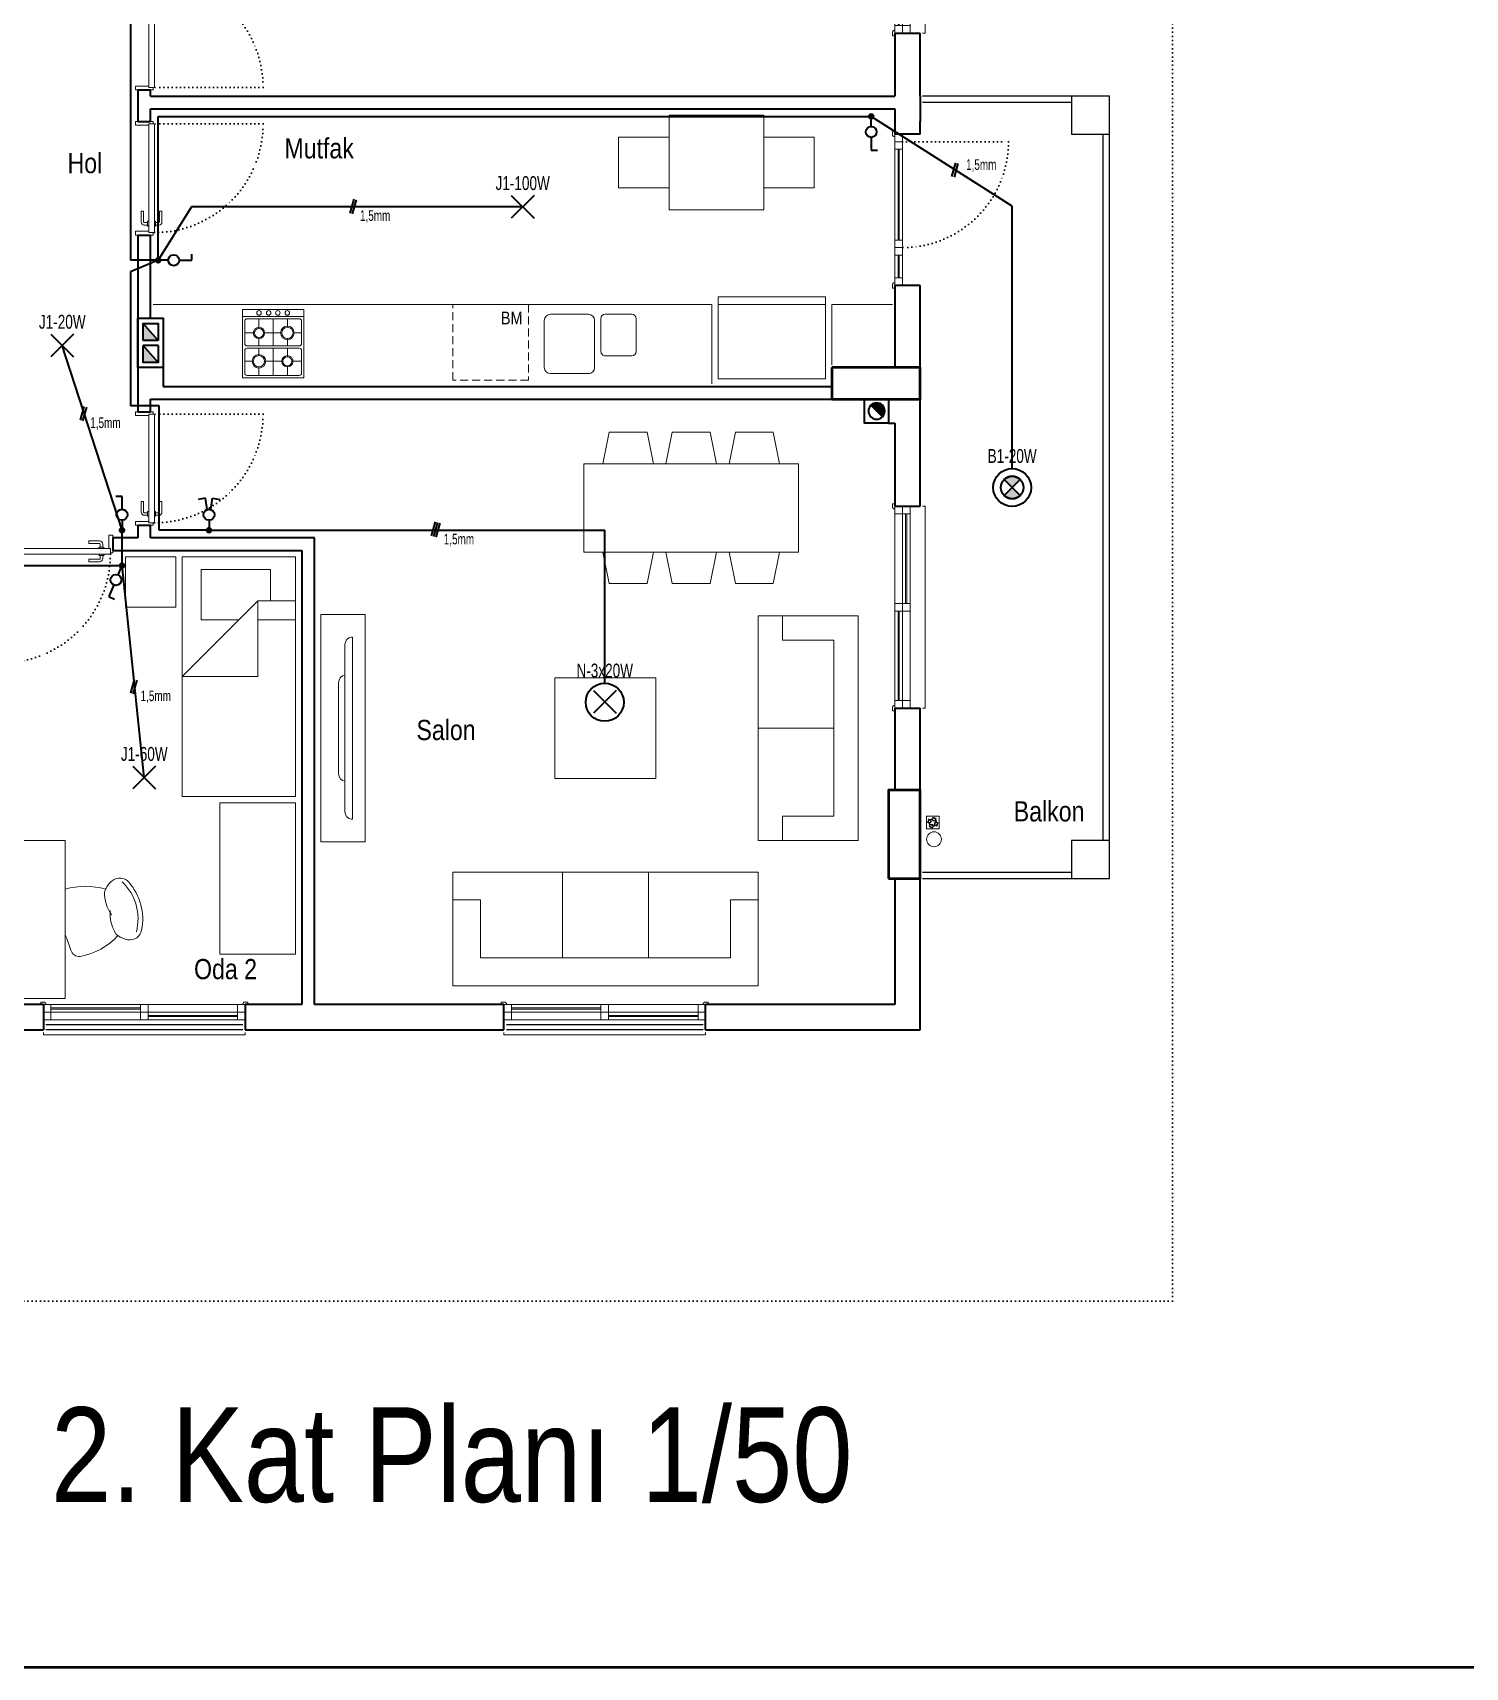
# Model space of a CAD drawing. Header units: millimetres. Extents: x 1852829 to 1882754, y -270850 to -231658.
# Drawn here: x 1866299 to 1867435, y -249346 to -248051 of the extents above; entities that cross this region are included whole.
import ezdxf
from ezdxf.enums import TextEntityAlignment as Align

# ---------------------------------------------------------------- set-up
doc = ezdxf.new("R2010")
doc.units = ezdxf.units.MM
for name, pattern in [('CONTINOUS', [0]), ('CONTINU', [0]), ('DASHED', [0.75, 0.5, -0.25]), ('izdüşüm arka', [3.174999999999999, 0, -3.174999999999999]), ('izdüşüm ön', [9.524999999999999, 6.35, -3.175])]:
    doc.linetypes.add(name, pattern=pattern)
for name, color, linetype, lineweight in [('a_ba', 6, 'Continuous', 50), ('a_doğrama', 251, 'Continuous', 20), ('a_duvar', 251, 'Continuous', 35), ('a_görünüş', 32, 'Continuous', 25), ('a_görünüş_ince', 8, 'Continuous', 20), ('a_izdüşüm_arka', 251, 'izdüşüm arka', 30), ('a_izdüşüm_ön', 6, 'izdüşüm ön', 9), ('a_not_mahal', 253, 'Continuous', 5), ('a_not_text', 7, 'Continuous', 13), ('a_tefriş', 8, 'Continuous', 20), ('a_çerçeve_line', 7, 'Continuous', 50), ('Aydınlatma', 4, 'CONTINOUS', 35), ('Aydınlatma_', 3, 'Continuous', 40), ('m_yib', 65, 'Continuous', 20), ('Priz', 6, 'CONTINOUS', 40), ('Topraklama', 3, 'DASHED', 40)]:
    doc.layers.add(name, color=color, linetype=linetype, lineweight=lineweight)
doc.styles.add('Grupcad', font='arial.ttf', dxfattribs={"width": 0.7})
doc.styles.add('OL', font='tsimplex.shx', dxfattribs={"width": 0.8, "height": 12})
doc.styles.get("Standard").update_dxf_attribs({"font": 'ARIALN.TTF'})

# ---------------------------------------------------------------- blocks, each defined once
blk = doc.blocks.new('K2')
at = {"layer": 'a_doğrama', "color": 251, "linetype": 'Continuous'}
for p, q in [((-13.00000000162981, 88.09999999962747), (-13.00000000186265, 1.900000000372529)), ((-13.00000000162981, 88.09999999962747), (-8.500000001862645, 88.09999999962747)), ((-12.00000000162981, 90), (-12.00000000162981, 88.09999999962747)), ((-12.00000000162981, 90), (-10.00000000186265, 90)), ((-8.500000001862645, 88.09999999962747), (-8.500000001862645, 1.900000000372529)), ((-13.00000000186265, 1.900000000372529), (-8.500000001862645, 1.900000000372529)), ((-12.00000000186265, 0), (-12.00000000186265, 1.900000000372529)), ((-12.00000000186265, 0), (-10.00000000186265, 0))]:
    blk.add_line(p, q, dxfattribs=at)
at = {"layer": 'a_doğrama', "color": 251}
for points in [[(-14.00000000162981, 80.09999999962747), (-16.50000000162981, 80.09999999962747, 0.414213562373095), (-17.00000000162981, 79.59999999962747), (-17.00000000186265, 71.09999999962747), (-19.00000000186265, 71.09999999962747), (-19.00000000186265, 79.59999999962747)], [(-13.00000000162981, 83.09999999962747), (-13.50000000186265, 83.09999999962747, 0.4142135623730951), (-14.00000000186265, 82.59999999962747), (-14.00000000186265, 79.59999999962747, 0.414213562373095), (-13.50000000162981, 79.09999999968568), (-13.00000000162981, 79.09999999962747)], [(-8.500000001629815, 83.09999999962747), (-8.000000001629815, 83.09999999962747, -0.4142135623730951), (-7.500000001862645, 82.59999999962747), (-7.500000001862645, 79.59999999962747, -0.414213562373095), (-8.000000001629815, 79.09999999962747), (-8.500000001629815, 79.09999999962747)], [(-7.500000001862645, 80.09999999956926), (-5.000000001862645, 80.09999999962747, -0.414213562373095), (-4.500000001862645, 79.59999999962747), (-4.500000001862645, 71.09999999962747), (-2.500000001862645, 71.09999999962747), (-2.500000001629815, 79.59999999962747)]]:
    blk.add_lwpolyline(points, format="xyb", dxfattribs=at)
for points in [[(-16.50000000186265, 82.09999999962747), (-14.00000000162981, 82.09999999962747)], [(-5.000000001862645, 82.09999999962747), (-7.500000001862645, 82.09999999962747)]]:
    blk.add_lwpolyline(points, dxfattribs=at)
at = {"layer": 'a_doğrama', "color": 251, "linetype": 'Continuous'}
for points in [[(-1.629814505577087e-09, 90.00000000005821), (1.999999998137355, 90), (1.999999998137355, 87), (-8.500000001862645, 87)], [(0, 0), (2, 0), (2, 3), (-8.500000001862645, 3)]]:
    blk.add_lwpolyline(points, dxfattribs=at)
at = {"layer": 'a_doğrama', "color": 251}
for centre, start, end in [((-16.50000000186265, 79.59999999962747), 90, 180), ((-5.000000001629815, 79.59999999962747), 0, 90)]:
    blk.add_arc(centre, 2.499999999999999, start, end, dxfattribs=at)
at = {"layer": 'a_izdüşüm_arka', "color": 251}
blk.add_lwpolyline([(-99.20006576180458, 1.900000000372529), (-13.00006576254964, 1.900000000372529)], dxfattribs=at)
blk.add_arc((-13.00006576254964, 1.900000000372529), 86.19999999925494, 89.99995624410063, 180, dxfattribs=at)
blk = doc.blocks.new('160p')
at = {"layer": 'a_doğrama', "color": 251}
for points in [[(-5.999925318639725, -6), (-5.999925318639725, 0), (-11.99992531863973, 0), (-11.99992531863973, -6)], [(7.46813602745533e-05, -6), (7.46813602745533e-05, 0), (-5.999925318639725, 0), (-5.999925318639725, -6)], [(-5.999925318639725, -83), (-5.999925318639725, -77), (-11.99992531863973, -77), (-11.99992531863973, -83)], [(7.46813602745533e-05, -83), (7.46813602745533e-05, -77), (-5.999925318639725, -77), (-5.999925318639725, -83)], [(-5.999925318639725, -160), (-5.999925318639725, -154), (-11.99992531863973, -154), (-11.99992531863973, -160)], [(7.46813602745533e-05, -160), (7.46813602745533e-05, -154), (-5.999925318639725, -154), (-5.999925318639725, -160)]]:
    blk.add_lwpolyline(points, close=True, dxfattribs=at)
for points in [[(2.000037341145799, -1.000074680894613), (2.00014936318621, 1.999925318174064), (0.0001493635354563594, 1.999999999068677), (0, -1.999999998137355), (1.000000001280569, -2.000037338584661), (2.000037341145799, -1.000074680894613)], [(-9.499925318639725, -6), (-9.499925318639725, -77)], [(-8.499925318639725, -6), (-8.499925318639725, -77)], [(-3.499925318639725, -83), (-3.499925318639725, -154)], [(-2.499925318639725, -83), (-2.499925318639725, -154)], [(2.000037341145799, -158.9999253191054), (2.00014936318621, -161.9999253181741), (0.0001493635354563594, -161.9999999990687), (0, -158.0000000018626), (1.000000001280569, -157.9999626614153), (2.000037341145799, -158.9999253191054)]]:
    blk.add_lwpolyline(points, dxfattribs=at)
at = {"layer": 'a_görünüş_ince', "color": 251}
for points in [[(-21.99992531829048, -160), (-23.99992531829048, -160), (-23.99992531805765, 0), (-21.99992531805765, 0)], [(-11.99992531863973, -77), (-11.99992531863973, -6)], [(-5.999925318639725, -77), (-5.999925318639725, -6)], [(-5.999925318639725, -77), (-5.999925318639725, -6)], [(7.46813602745533e-05, -77), (7.46813602745533e-05, -6)], [(-11.99992531863973, -154), (-11.99992531863973, -83)], [(-5.999925318639725, -154), (-5.999925318639725, -83)], [(-5.999925318639725, -154), (-5.999925318639725, -83)], [(7.46813602745533e-05, -154), (7.46813602745533e-05, -83)]]:
    blk.add_lwpolyline(points, dxfattribs=at)
blk = doc.blocks.new('kapı_120_c_blok')
at = {"layer": 'a_doğrama', "color": 251}
for points in [[(-1.999962659552693, 118.9999315539026), (-2.000074681593105, 121.9999315529712), (-7.468205876648426e-05, 122.0000062338659), (7.468159310519695e-05, 118.0000062366598), (-0.9999253198038787, 117.9999688962125), (-1.999962659552693, 118.9999315539026)], [(2.5, 113.9999937647372), (2.5, 95.99999376473716)], [(3.5, 113.9999937647372), (3.5, 95.99999376473716)], [(2.5, 83.99999376473716), (2.5, 11.99999376473716)], [(3.5, 83.99999376473716), (3.5, 11.99999376473716)], [(-1.999962659552693, 1.00006844609743), (-2.000074681593105, -1.999931552971248), (-7.468205876648426e-05, -2.000006233865861), (7.468159310519695e-05, 1.999993763340171), (-0.9999253198038787, 2.000031103787478), (-1.999962659552693, 1.00006844609743)]]:
    blk.add_lwpolyline(points, dxfattribs=at)
for points in [[(0, 113.9999937647372), (6, 113.9999937647372), (6, 119.9999937647372), (0, 119.9999937647372)], [(0, 89.99999376473716), (6, 89.99999376473716), (6, 95.99999376473716), (0, 95.99999376473716)], [(0, 83.99999376473716), (6, 83.99999376473716), (6, 89.99999376473716), (0, 89.99999376473716)], [(0, 5.999993764737155), (6, 5.999993764737155), (6, 11.99999376473716), (0, 11.99999376473716)], [(0, -6.235262844711542e-06), (6, -6.235262844711542e-06), (6, 5.999993764737155), (0, 5.999993764737155)]]:
    blk.add_lwpolyline(points, close=True, dxfattribs=at)
at = {"layer": 'a_görünüş_ince', "color": 251}
for points in [[(0, 113.9999937647372), (0, 95.99999376473716)], [(6, 113.9999937647372), (6, 95.99999376473716)], [(0, 83.99999376473716), (0, 11.99999376473716)], [(6, 83.99999376473716), (6, 11.99999376473716)]]:
    blk.add_lwpolyline(points, dxfattribs=at)
at = {"layer": 'a_izdüşüm_arka', "color": 251}
blk.add_lwpolyline([(6, 5.999993764737155), (90, 5.999993764737155)], dxfattribs=at)
blk.add_arc((6, 5.999993764737155), 84, 0, 90, dxfattribs=at)
blk = doc.blocks.new('baca_şönt')
at = {"layer": 'a_duvar'}
h = blk.add_hatch(color=256, dxfattribs=at)
h.dxf.hatch_style = 1
h.paths.add_polyline_path([(21.5, -5), (21.5, -17), (35, -17)])
h.paths.add_polyline_path([(4, -5), (4, -17), (17.5, -17)])
for p, q in [((4, -5), (17.5, -17)), ((17.5, -5), (17.5, -17)), ((21.5, -5), (21.5, -17)), ((21.5, -5), (35, -17))]:
    blk.add_line(p, q, dxfattribs=at)
blk.add_lwpolyline([(0, -21), (39, -21), (39, -1), (0, -1)], close=True, dxfattribs=at)
for points in [[(17.5, -5), (4, -5), (4, -17), (17.5, -17)], [(21.5, -17), (35, -17), (35, -5), (21.5, -5)]]:
    blk.add_lwpolyline(points, dxfattribs=at)
blk = doc.blocks.new('baca_müstakil')
at = {"layer": 'a_duvar'}
h = blk.add_hatch(color=256, dxfattribs=at)
h.dxf.hatch_style = 1
h.paths.add_polyline_path([(4.903805922287575, -4.903805922287575, 0.198912367379658), (3, -9.5, 0.6681786379192994), (14.09619407771242, -14.09619407771242)])
blk.add_line((4.903805922287575, -4.903805922287575), (14.09619407771242, -14.09619407771242), dxfattribs=at)
blk.add_lwpolyline([(0, -19), (19, -19), (19, 0), (0, 0)], close=True, dxfattribs=at)
blk.add_circle((9.5, -9.5), 6.5, dxfattribs=at)
blk = doc.blocks.new('A$C2A0A03CE')
at = {"layer": 'a_tefriş'}
for p, q in [((-54.00000000000728, -24.29999999981374), (-53.99999999999272, 24.29999999982829)), ((-53.99999999999272, 24.29999999982829), (7.275957614183426e-12, 24.29999999982829)), ((-48.5999999996202, 24.29999999982829), (-48.5999999996202, -24.29999999981374)), ((-46.79999999982101, 20.70000000018626), (-46.79999999980646, -20.70000000018626)), ((-27.00000000000728, 22.50000000001455), (-44.99999999999272, 22.50000000001455)), ((-35.54999999980646, 22.5), (-35.54999999982101, 15.74999999998545)), ((-25.19999999924767, -20.70000000017171), (-25.19999999924767, 20.70000000018626)), ((-23.39999999943393, -20.70000000018626), (-23.39999999944848, 20.70000000018626)), ((-21.5999999996202, 22.5), (-3.599999999634747, 22.5)), ((-13.04999999980646, 22.50000000001455), (-13.04999999980646, 14.84999999962747)), ((-1.79999999980646, 20.70000000018626), (-1.79999999980646, -20.70000000017171)), ((-7.275957614183426e-12, -24.29999999982829), (7.275957614183426e-12, 24.29999999982829)), ((-40.04999999979191, 11.25000000001455), (-46.79999999980646, 11.25)), ((-25.19999999924767, 0), (-46.79999999980646, 0)), ((-35.54999999980646, 6.75), (-35.54999999980646, -7.650000000372529)), ((-25.19999999923311, 11.25000000001455), (-31.04999999980646, 11.25000000001455)), ((-16.64999999943393, 11.25), (-23.39999999943393, 11.25000000001455)), ((-1.79999999980646, 0), (-23.39999999943393, 0)), ((-13.04999999980646, 7.650000000372529), (-13.04999999980646, -6.75)), ((-1.79999999980646, 11.25), (-9.449999999247666, 11.25000000001455)), ((-39.14999999943393, -11.24999999998545), (-46.79999999980646, -11.25)), ((-25.19999999924767, -11.25), (-31.94999999926222, -11.25)), ((-17.54999999980646, -11.25000000001455), (-23.39999999943393, -11.25)), ((-1.79999999980646, -11.25), (-8.54999999980646, -11.25)), ((-54.00000000000728, -24.29999999981374), (-7.275957614183426e-12, -24.29999999982829)), ((-44.99999999999272, -22.49999999998545), (-26.99999999999272, -22.49999999998545)), ((-35.54999999980646, -14.85000000055879), (-35.54999999982101, -22.49999999998545)), ((-3.599999999620195, -22.49999999998545), (-21.5999999996202, -22.5)), ((-13.04999999980646, -15.74999999998545), (-13.04999999980646, -22.5))]:
    blk.add_line(p, q, dxfattribs=at)
for centre, radius in [((-51.39153562881256, 11.25), 1.8), ((-35.55000000003929, 11.25000000001455), 5.399999999999999), ((-35.55000000003929, 11.25000000001455), 4.5), ((-13.05000000003929, 11.25), 4.5), ((-13.05000000003929, 11.25), 3.600000000000001), ((-51.39153562881256, 3.745324387215078), 1.8), ((-51.39153562881256, -3.533333812825731), 1.8), ((-51.39153562882711, -11.25000000001455), 1.8), ((-35.55000000002474, -11.24999999998545), 4.5), ((-35.55000000002474, -11.24999999998545), 3.600000000000001), ((-13.05000000005384, -11.25000000001455), 5.399999999999999), ((-13.05000000005384, -11.25000000001455), 4.5)]:
    blk.add_circle(centre, radius, dxfattribs=at)
for centre, radius, start, end in [((-45.00000000024011, 20.70000000018626), 1.799999999999642, 90, 180), ((-27.00000000022555, 20.70000000020082), 1.799999999999727, 0, 90), ((-21.59999999986758, 20.70000000017171), 1.799999999999727, 90, 180), ((-3.599999999853026, 20.70000000018626), 1.799999999999756, 0, 90), ((-45.00000000022555, -20.70000000018626), 1.799999999999727, 180, 270), ((-27.000000000211, -20.70000000017171), 1.799999999999613, 270, 0), ((-21.59999999985303, -20.70000000018626), 1.799999999999613, 180, 270), ((-3.599999999838474, -20.70000000018626), 1.799999999999727, 270, 0)]:
    blk.add_arc(centre, radius, start, end, dxfattribs=at)
blk = doc.blocks.new('tefriş_koltuk_242x90')
at = {"layer": 'a_tefriş'}
for p, q in [((-34, -22), (-34, -90)), ((34, -22), (34, -90)), ((-99, -68), (-121, -68)), ((99, -68), (121, -68))]:
    blk.add_line(p, q, dxfattribs=at)
for points in [[(-121, -90), (-121, 0), (121, 0), (121, -90), (-121, -90)], [(-99, -68), (-99, -22), (99, -22), (99, -68)]]:
    blk.add_lwpolyline(points, dxfattribs=at)
blk = doc.blocks.new('tefriş_koltuk_202x90')
at = {"layer": 'a_tefriş'}
for p, q in [((0, -90), (0, -22)), ((-79, -68), (-101, -68)), ((79, -68), (101, -68))]:
    blk.add_line(p, q, dxfattribs=at)
for points in [[(101, -90), (101, 0), (-101, 0), (-101, -90), (101, -90)], [(79, -68), (79, -22), (-79, -22), (-79, -68)]]:
    blk.add_lwpolyline(points, dxfattribs=at)
blk = doc.blocks.new('tefirş_tv')
at = {"layer": 'a_tefriş'}
for points in [[(35, 10), (35, 10, 0.4142135623730951), (30, 15), (-30, 15, 0.4142135623730951), (-35, 10), (-35, 10)], [(60, 4), (60, 5, 0.4142135623730951), (55, 10), (-55, 10, 0.4142135623730951), (-60, 5), (-60, 4)]]:
    blk.add_lwpolyline(points, format="xyb", close=True, dxfattribs=at)
blk = doc.blocks.new('tefriş_yatak tek')
at = {"layer": 'a_tefriş'}
for points in [[(0, -0.4500000000007276), (-1.899999999994179, -0.4499999999825377), (-1.899999999994179, 0.4500000000152795), (7.276000000000001e-12, 0.4499999999970897)], [(-1.899999999994179, -0.4999999999818101), (-1.5, -0.4999999999818101), (-1.5, -0.8999999999832652), (-1.899999999994179, -0.8999999999832652)]]:
    blk.add_lwpolyline(points, close=True, dxfattribs=at)
for points in [[(-1.549999999995634, 0.4500000000080036), (-1.549999999995634, 0.1500000000087311), (-0.9499999999970896, -0.4499999999934517), (-0.9499999999970896, 0.1500000000087311), (-1.549999999995634, 0.1500000000087311)], [(-1.399999999994179, 0.4500000000080036), (-1.399999999994179, 0.1500000000087311)], [(-1.399999999994179, 7.276000000000001e-12), (-1.399999999994179, -0.2999999999919964), (-1.799999999995634, -0.2999999999847205), (-1.799999999995634, 0.2500000000181899), (-1.549999999995634, 0.250000000007276)]]:
    blk.add_lwpolyline(points, dxfattribs=at)
blk = doc.blocks.new('tefriş_sandalye')
at = {"layer": 'a_tefriş'}
blk.add_line((0, -17.97193204984069), (0, 17.97193204984069), dxfattribs=at)
at = {"layer": 'a_tefriş', "extrusion": (0, 0, -1)}
for centre, major_axis, ratio, start_param, end_param in [((43.18287486303598, 17.30047719366848), (6.760212006542563, 6.760212006542566), 0.9999999999999275, 4.815914114188857, 6.347040341211097), ((16.00839138403535, -34.32217725366354), (38.67132311283241, 38.67132311283241), 0.9999999999999551, 5.200723096198017, 5.794059864019835), ((62.07704428676516, 15.11196062900126), (21.8230740851798, -21.8230740851798), 0.999999999999872, 1.757106745828231, 2.385974519517692), ((62.07704428676516, 15.11196062900126), (21.8230740851798, -21.8230740851798), 0.999999999999872, 1.757106745828231, 2.385974519517692), ((48.74146834015846, 10.45292807649821), (12.99667295678365, -12.99667295678364), 0.99999999999815, 2.6645371924789, 2.77839960126549), ((48.74146834015846, 10.45292807649821), (12.99667295678365, -12.99667295678364), 0.99999999999815, 2.6645371924789, 2.77839960126549), ((48.74146834015846, 10.45292807649821), (12.99667295679291, -12.99667295679291), 0.9999999999988621, 2.778399601265729, 3.245117787393993), ((17.00272081233561, -5.732868962921202), (31.41721406745103, -31.41721406745102), 0.9999999999999692, -1.506941292763139, -0.5874538096300875), ((-153.9916390515864, -79.71366215869784), (117.3146754132853, -117.3146754132853), 0.9999999999995368, -1.166716425964234, -1.087708352891789), ((1.846952122636139, 18.52903357986361), (38.67132311283346, -38.67132311283346), 0.9999999999998272, -0.0344733324385442, 0.6019458158985436), ((52.58218097593635, -3.880806615576148), (12.99667295684863, -12.99667295684863), 0.999999999997, 1.410390603520463, 1.524253012306495), ((52.58218097593635, -3.880806615576148), (12.99667295684863, -12.99667295684863), 0.999999999997, 1.410390603520463, 1.524253012306495), ((52.58218097593635, -3.880806615576148), (12.99667295680965, 12.99667295680965), 0.9999999999994532, 2.514468744187543, 2.981186930314801), ((51.19207237288356, -12.59025484323501), (6.760212006539503, -6.760212006539497), 0.9999999999997768, -0.5874538096303814, 0.9436724173930268), ((11.13268793560564, -28.2164516877383), (4.992327757084597, -4.992327757084597), 0.9999999999999302, 0.6873686376137833, 2.053884300698129)]:
    blk.add_ellipse(centre, major_axis=major_axis, ratio=ratio, start_param=start_param, end_param=end_param, dxfattribs=at)
at = {"layer": 'a_tefriş', "extrusion": (0, 0, -0.9999999999999998)}
for centre, major_axis, ratio, start_param, end_param in [((16.91667054221034, -5.533280727453529), (28.83951581086084, 28.83951581086084), 0.9999999999999994, 6.265559887738812, 7.321948975697567), ((16.91667054221034, -5.533280727453529), (28.83951581086084, 28.83951581086084), 0.9999999999999994, 6.265559887738812, 7.321948975697567), ((66.46064479555935, -1.247859190218149), (21.82307408517871, -21.82307408517871), 0.9999999999999848, 1.802815685268583, 2.431683458958088), ((66.46064479555935, -1.247859190218149), (21.82307408517871, -21.82307408517871), 0.9999999999999848, 1.802815685268583, 2.431683458958088)]:
    blk.add_ellipse(centre, major_axis=major_axis, ratio=ratio, start_param=start_param, end_param=end_param, dxfattribs=at)
blk = doc.blocks.new('tefriş_süzgeç')
at = {"layer": 'a_tefriş'}
for p, q in [((4.999999999767168, 0), (-4.999999999767168, 0)), ((-4.999999999767168, 0), (-5.00000000023283, -9.999999999068676)), ((4.999999999767168, -9.999999999068676), (4.999999999767168, 0)), ((-5.00000000023283, -9.999999999068676), (4.999999999767168, -9.999999999068676)), ((-3.624374986393377, -5.061997667886316), (-4.124374985927715, -5.061997668817638)), ((-2.624374985927715, -5.061997667886316), (-3.124374985927715, -5.061997667886316)), ((-2.580978826852515, -7.580978826619684), (-2.934532216982915, -7.934532217681407)), ((-2.549553412196473, -2.511978339935012), (-2.898696066995398, -2.154068565527268)), ((-1.960721618304887, -3.338196313462503), (-2.30986427217249, -2.980286539986083)), ((-1.873872044263407, -6.873872044496237), (-2.227425434859469, -7.227425436489284)), ((-1.624374985927715, -5.061997667886316), (-2.124374985927715, -5.061997667886316)), ((-1.166765264002606, -6.166765264235437), (-1.52031865552999, -6.520318654365838)), ((-1.152982795378193, -3.943617439828813), (-1.502125448780134, -3.585707665421068)), ((-0.157720073460041, -2.526679446673369), (-0.157720073460041, -2.026679447604692)), ((-0.0619976662273985, -1.499620349357428), (-0.0619976662273985, -0.999620350288751)), ((-0.0619976681191474, -2.99962035100907), (-0.0619976685848087, -3.501690010540187)), ((-0.0619976681191474, -6.624374984763563), (-0.0619976676534861, -7.124374984763563)), ((-0.0619976676534861, -7.624374986626207), (-0.0619976681191474, -8.124374986626206)), ((-0.0619976685848087, -8.624374985694885), (-0.0619976681191474, -9.124374986626206)), ((1.042769928695634, -3.957230071537196), (1.396323318826034, -3.603676681406795)), ((1.056382559938356, -6.152982796542346), (1.4142923343461, -6.502125450409948)), ((1.500379648292437, -5.061997667886316), (2.000379649223759, -5.061997667886316)), ((1.749876709422096, -3.250123291276395), (2.103430098621174, -2.896569899283349)), ((1.772202108753845, -6.851268104277551), (2.130111884092912, -7.200410758145153)), ((2.456983491079881, -2.543016509152948), (2.810536880744621, -2.189463119022548)), ((2.488021658966317, -7.549553413875401), (2.8459314329084, -7.898696067743003)), ((2.500379649223759, -5.061997667886316), (3.000379648758098, -5.061997667886316)), ((3.500379649689422, -5.061997667886316), (4.000379649689422, -5.061997666954994))]:
    blk.add_line(p, q, dxfattribs=at)
for centre, radius, start, end in [((-0.0619976681191474, -5.061997667886316), 4.062377317597922, 134.2895954455946, 179.9999999466391), ((-0.0619976681191474, -5.061997667886316), 3.562377317597923, 134.2895954455946, 179.9999999466391), ((-0.0619976681191474, -5.061997667886316), 3.062377317597923, 179.9999999466391, 225.0000000094237), ((-0.0619976681191474, -5.061997667886316), 4.062377317597922, 225.0000000094237, 269.9999999733196), ((-0.0619976681191474, -5.061997667886316), 2.562377317597923, 179.9999999466391, 225.0000000094237), ((-0.0619976681191474, -5.061997667886316), 3.562377317597923, 225.0000000094237, 269.9999999733196), ((-0.3842644772885251, -4.420736038768153), 2.404751406819375, 84.59432072315609, 143.2015872092405), ((-0.0619976681191474, -5.061997667886316), 2.062377317597923, 134.2895954455946, 179.9999999466391), ((-0.1431039219996819, -4.967836399330735), 2.441200708543581, 90.34304790748254, 138.1212251299477), ((-0.0619976681191474, -5.061997667886316), 1.562377317597923, 134.2895954455946, 179.9999999466391), ((-0.0619976681191474, -5.061997667886316), 2.062377317597923, 225.0000000094237, 269.9999999733196), ((-0.0619976681191474, -5.061997667886316), 1.562377317597923, 225.0000000094237, 269.9999999733196), ((-0.0619976681191474, -5.061997667886316), 4.062377317597922, 45.00000000942374, 89.99999997331958), ((-0.0619976681191474, -5.061997667886316), 3.562377317597923, 45.00000000942374, 89.99999997331958), ((-0.0619976681191474, -5.061997667886316), 2.062377317597923, 45.00000000942374, 89.99999997331958), ((-0.0619976681191474, -5.061997667886316), 1.562377317597923, 45.00000000942374, 89.99999997331958), ((-0.0619976681191474, -5.061997667886316), 2.562377317597923, 269.9999999733196, 315.710404554327), ((-0.0619976681191474, -5.061997667886316), 3.062377317597923, 269.9999999733196, 315.710404554327), ((-0.0619976681191474, -5.061997667886316), 1.562377317597923, 314.2895954455946, 359.9999999466391), ((-0.0619976681191474, -5.061997667886316), 2.062377317597923, 314.2895954455946, 359.9999999466391), ((-0.0619976681191474, -5.061997667886316), 2.562377317597923, 359.9999999466391, 45.00000000942374), ((-0.0619976681191474, -5.061997667886316), 3.062377317597923, 359.9999999466391, 45.00000000942374), ((-0.0619976681191474, -5.061997667886316), 3.562377317597923, 314.2895954455946, 359.9999999466391), ((-0.0619976681191474, -5.061997667886316), 4.062377317597922, 314.2895954455946, 359.9999999466391)]:
    blk.add_arc(centre, radius, start, end, dxfattribs=at)
blk = doc.blocks.new('J1-20W')
at = {"layer": 'Aydınlatma', "color": 1, "linetype": 'CONTINU'}
for p, q in [((9, 9), (-9, -9)), ((-9, 9), (9, -9))]:
    blk.add_line(p, q, dxfattribs=at)
at = {"layer": 'Aydınlatma', "linetype": 'CONTINU', "style": 'Grupcad', "width": 0.7, "flags": 8}
blk.add_attdef('J1-20W', text='', height=11, dxfattribs=at).set_placement((0, 18.74764386721654), align=Align.MIDDLE_CENTER)
blk = doc.blocks.new('N-3x20W')
at = {"layer": 'Aydınlatma', "color": 6, "linetype": 'CONTINU'}
for p, q in [((9, 9), (-9, -9)), ((-9, 9), (9, -9))]:
    blk.add_line(p, q, dxfattribs=at)
at = {"layer": 'Aydınlatma', "linetype": 'CONTINU'}
blk.add_circle((0, -0.3079431056394242), 15.11081903452493, dxfattribs=at)
at = {"layer": 'Aydınlatma', "linetype": 'CONTINU', "style": 'Grupcad', "width": 0.7, "flags": 8}
blk.add_attdef('N-3X20W', text='', height=11, dxfattribs=at).set_placement((0, 24.80287592888635), align=Align.MIDDLE_CENTER)
blk = doc.blocks.new('B1-20W')
at = {"layer": 'Aydınlatma', "linetype": 'CONTINU'}
h = blk.add_hatch(color=1, dxfattribs=at)
edge = h.paths.add_edge_path()
edge.add_arc((-1.164153218269348e-10, 1.891748979687691e-10), 8.90954544273853, 44.99999999941044, 135.0000000005896)
edge.add_line((-6.300000000046566, 6.299999999959255), (6.300000000046566, -6.30000000007567))
edge.add_arc((-1.164153218269348e-10, -1.891748979687691e-10), 8.90954544273853, 224.9999999994104, 315.0000000005896, ccw=False)
edge.add_line((-6.299999999930151, -6.299999999959255), (6.299999999930151, 6.299999999959255))
at = {"layer": 'Aydınlatma', "color": 1, "linetype": 'CONTINU'}
for p, q in [((-6.300000000046566, 6.299999999959255), (6.300000000046566, -6.30000000007567)), ((6.299999999930151, 6.299999999959255), (-6.299999999930151, -6.299999999959255))]:
    blk.add_line(p, q, dxfattribs=at)
at = {"layer": 'Aydınlatma', "color": 4, "linetype": 'CONTINU'}
blk.add_circle((-2.91038304567337e-11, -2.91038304567337e-11), 15, dxfattribs=at)
at = {"layer": 'Aydınlatma', "color": 1, "linetype": 'CONTINU'}
blk.add_circle((0, -2.91038304567337e-11), 8.909545442950497, dxfattribs=at)
for centre, start, end in [((-1.164153218269348e-10, 1.891748979687691e-10), 44.99999999928148, 135.0000000007185), ((-1.164153218269348e-10, -1.891748979687691e-10), 224.9999999992815, 315.0000000007185)]:
    blk.add_arc(centre, 8.90954544273853, start, end, dxfattribs=at)
at = {"layer": 'Aydınlatma', "linetype": 'CONTINU', "style": 'Grupcad', "width": 0.7, "flags": 8}
blk.add_attdef('B1-20W', text='', height=11, dxfattribs=at).set_placement((-2.91038304567337e-11, 24.9999999999709), align=Align.MIDDLE_CENTER)
blk = doc.blocks.new('NORMAL ANAHTAR')
at = {"layer": 'Aydınlatma', "color": 6, "linetype": 'CONTINU'}
for p, q in [((0, 18.75986064848257), (-4.863207719157799, 18.75986064848257)), ((0, 8.636846400011564), (0, 18.75986064848257))]:
    blk.add_line(p, q, dxfattribs=at)
blk.add_circle((0, 4.31842319999123), 4.318423200000162, dxfattribs=at)
blk = doc.blocks.new('KOMUTATOR ANAHTAR')
at = {"layer": 'Aydınlatma', "color": 6, "linetype": 'CONTINU'}
for p, q in [((-2.876584113124409, 17.46272058073373), (-8.55538248429366, 16.51159817440202)), ((-1.361482364300173, 8.416611178297899), (-2.876584113124409, 17.46272058073373)), ((1.361482364300173, 8.416611178297899), (2.876584113124409, 17.46272058073373)), ((2.876584113124409, 17.46272058073373), (8.55538248429366, 16.51159817440202))]:
    blk.add_line(p, q, dxfattribs=at)
blk.add_circle((0, 4.318423200005782), 4.318423200000162, dxfattribs=at)
blk = doc.blocks.new('BUAT (Enerji)')
at = {"layer": 'Priz', "linetype": 'CONTINU'}
h = blk.add_hatch(color=256, dxfattribs=at)
edge = h.paths.add_edge_path()
edge.add_arc((0, 0), 1.75, 0, 360)
blk.add_circle((0, 0), 1.75, dxfattribs=at)

msp = doc.modelspace()

# ---------------------------------------------------------------- linework, layer by layer
at = {"layer": 'a_ba', "color": 253}
for points in [[(1866932.710147536, -248316.2790660121), (1866932.710147536, -248341.2790660121), (1867002.710147536, -248341.2790660121), (1867002.710147536, -248316.2790660121)], [(1866977.710147536, -248721.2790664028), (1867002.710147536, -248721.2790664028), (1867002.710147536, -248651.2790664028), (1866977.710147536, -248651.2790664028)]]:
    msp.add_lwpolyline(points, close=True, dxfattribs=at)
at = {"layer": 'a_duvar'}
for p, q in [((1866982.710147536, -248051.2790660121), (1866982.710147536, -248101.2790660121)), ((1867002.710147536, -248101.279066012), (1867002.710147536, -248051.2790660121)), ((1866382.710156701, -248096.2790660121), (1866382.710156701, -248121.2790660122)), ((1866392.710156701, -248101.2790660121), (1866392.710156701, -248096.2790660122)), ((1866392.710156701, -248101.2790660121), (1866982.710147536, -248101.2790660121)), ((1867002.710147536, -248101.2790660106), (1867002.710147536, -248101.279066012)), ((1867002.710147536, -248101.2790660106), (1867002.710147536, -248121.2790660106)), ((1866392.710156701, -248121.2792049948), (1866392.710156701, -248111.2790660121)), ((1866392.710156701, -248111.2790660121), (1866982.710147536, -248111.279066012)), ((1866982.710147536, -248111.279066012), (1866982.710147536, -248131.2790660121)), ((1867002.710147536, -248121.2790660121), (1867002.710147536, -248121.2790660106)), ((1867002.710147536, -248131.2790660121), (1867002.710147536, -248121.279066012)), ((1866382.710156701, -248211.2790660209), (1866382.710156701, -248351.2790660119)), ((1866392.710156701, -248277.2790660118), (1866392.710156701, -248211.2792050035)), ((1866982.710147536, -248251.2790660121), (1866982.710147536, -248316.2790660121)), ((1867002.710147536, -248426.2790662074), (1867002.710147536, -248251.2790660121)), ((1866402.7101567, -248331.2790660121), (1866932.710147536, -248331.2790660121)), ((1866392.710156701, -248341.2790660122), (1866982.710147536, -248341.2790660121)), ((1866392.710156701, -248351.2792049945), (1866392.710156701, -248341.2790660122)), ((1866982.710147536, -248360.2790660121), (1866982.710147536, -248426.2790662074)), ((1866382.710156701, -248441.2790660206), (1866382.710156701, -248451.2790660121)), ((1866392.710156701, -248451.2790660121), (1866392.710156701, -248441.2792050033)), ((1866382.710156701, -248451.2790660121), (1866362.710156709, -248451.2790660121)), ((1866522.710156701, -248451.2790660121), (1866392.710156701, -248451.2790660121)), ((1866522.710156701, -248821.2790660121), (1866522.710156701, -248451.2790660121)), ((1866362.710295692, -248461.2790660121), (1866512.710156701, -248461.2790660121)), ((1866512.710156701, -248461.2790660121), (1866512.710156701, -248821.2790660121)), ((1866982.710147536, -248586.2790662074), (1866982.710147536, -248651.2790664028)), ((1867002.710147537, -248701.2790660121), (1867002.710147537, -248586.2790662074)), ((1866982.710147536, -248721.2790664028), (1866982.710147536, -248821.2790660121)), ((1867002.710147536, -248841.2790660121), (1867002.710147537, -248721.2790660121)), ((1866307.710156701, -248821.2790658916), (1866262.710156701, -248821.2790658916)), ((1866512.710156701, -248821.2790658916), (1866467.710156701, -248821.2790658916)), ((1866672.710152118, -248821.2790658916), (1866522.710156701, -248821.2790658916)), ((1866982.710147536, -248821.2790658916), (1866832.710152118, -248821.2790658916)), ((1866242.710156701, -248841.2790659987), (1866307.710156701, -248841.2790659987)), ((1866467.710156701, -248841.2790659987), (1866672.710152118, -248841.2790659987)), ((1866832.710152118, -248841.2790659987), (1867002.710147537, -248841.2790659987))]:
    msp.add_line(p, q, dxfattribs=at)
for points in [[(1866982.710147536, -248051.2790660121), (1867002.710147536, -248051.2790660121)], [(1866382.710156701, -248096.2790660121), (1866392.710156701, -248096.2790660122)], [(1866382.710156701, -248121.2790660122), (1866392.710156699, -248121.2792049948)], [(1867002.710147536, -248131.2790660121), (1866982.710147536, -248131.2790660121)], [(1866382.710156701, -248211.2790660209), (1866392.710156699, -248211.2792050035)], [(1867002.710147536, -248251.2790660121), (1866982.710147536, -248251.2790660121)], [(1866402.7101567, -248316.2790660118), (1866402.7101567, -248331.2790660121)], [(1866382.710156698, -248351.2790660119), (1866392.710156701, -248351.2792049945)], [(1866977.710147536, -248360.2790660121), (1866982.710147536, -248360.2790660121)], [(1866982.710147536, -248426.2790662074), (1867002.710147536, -248426.2790662074)], [(1866382.710156701, -248441.2790660206), (1866392.708905855, -248441.2792049859)], [(1866362.710156692, -248451.2778151698), (1866362.710295692, -248461.2790660121)], [(1866982.710147536, -248586.2790662074), (1867002.710147537, -248586.2790662074)], [(1866307.710156701, -248821.2790658916), (1866307.710156701, -248841.2790659987)], [(1866467.710156701, -248821.2790658916), (1866467.710156701, -248841.2790659987)], [(1866672.710152118, -248841.2790659987), (1866672.710152118, -248821.2790659987)], [(1866832.710152118, -248841.2790659987), (1866832.710152118, -248821.2790659987)]]:
    msp.add_lwpolyline(points, dxfattribs=at)
at = {"layer": 'a_görünüş', "color": 251}
for points in [[(1867122.710147536, -248101.2790660117), (1867004.710147536, -248101.2790660106)], [(1867122.710147536, -248106.2790660117), (1867004.710147536, -248106.2790660106)], [(1867147.710147536, -248691.2790660121), (1867147.710147536, -248131.279066012)], [(1867152.710147536, -248691.2790660121), (1867152.710147536, -248131.279066012)], [(1867004.710147537, -248716.2790660121), (1867122.710147536, -248716.2790660121)], [(1867004.710147537, -248721.2790660121), (1867122.710147536, -248721.2790660121)], [(1866465.710156701, -248837.2790659975), (1866309.716330699, -248837.2790724265)], [(1866465.710156701, -248841.2790659987), (1866309.716330699, -248841.2790725089)], [(1866830.710152118, -248837.2790659975), (1866674.716326117, -248837.2790724265)], [(1866830.710152118, -248841.2790659987), (1866674.716326117, -248841.2790725089)]]:
    msp.add_lwpolyline(points, dxfattribs=at)
for points in [[(1867122.710147536, -248131.279066012), (1867152.710147536, -248131.279066012), (1867152.710147536, -248101.279066012), (1867122.710147536, -248101.279066012)], [(1867122.710147536, -248721.2790660121), (1867152.710147536, -248721.2790660121), (1867152.710147536, -248691.2790660121), (1867122.710147536, -248691.2790660121)]]:
    msp.add_lwpolyline(points, close=True, dxfattribs=at)
at = {"layer": 'a_izdüşüm_arka'}
msp.add_lwpolyline([(1864722.710147537, -246606.279066012), (1867202.710147536, -246606.279066012), (1867202.710147536, -249056.2790660121), (1864722.710147537, -249056.2790660121)], close=True, dxfattribs=at)
at = {"layer": 'a_izdüşüm_ön', "color": 251}
msp.add_lwpolyline([(1866692.177813027, -248266.2790660096), (1866692.177813027, -248326.2790660096), (1866632.177813027, -248326.2790660096), (1866632.177813027, -248266.2790660096)], close=True, dxfattribs=at)
at = {"layer": 'a_tefriş'}
for p, q in [((1866394.710156701, -248266.2790660121), (1866837.712521525, -248266.2790660121)), ((1866932.712009961, -248266.2790660121), (1866980.710147536, -248266.2790660121))]:
    msp.add_line(p, q, dxfattribs=at)
for points in [[(1866878.751815473, -248191.2790660127), (1866878.751815472, -248116.2790660121), (1866803.751815473, -248116.2790660121), (1866803.751815472, -248191.2790660127)], [(1866803.751815473, -248173.7790660132), (1866803.751815473, -248133.7790660129), (1866763.751815472, -248133.7790660129), (1866763.751815472, -248173.7790660132)], [(1866918.751815472, -248173.7790660132), (1866878.751815472, -248173.7790660132), (1866878.751815472, -248133.7790660129), (1866918.751815472, -248133.7790660129)], [(1866906.258711941, -248462.5885555246), (1866736.258711941, -248462.5885555246), (1866736.258711941, -248392.5885555246), (1866906.258711941, -248392.5885555246)], [(1866562.71201762, -248692.1388965663), (1866527.71201762, -248692.1388965663), (1866527.70764188, -248512.1388965663), (1866562.70764188, -248512.1388965663)], [(1866793.274623176, -248642.1352082149), (1866713.274623176, -248642.1352082149), (1866713.271237888, -248562.135207946), (1866793.271237888, -248562.135207946)], [(1866507.710156699, -248661.2790660123), (1866447.710156699, -248661.2790660123), (1866447.710156699, -248781.2790660123), (1866507.710156699, -248781.2790660123)], [(1866325.053391856, -248816.2790660122), (1866267.710134878, -248816.2790660122), (1866267.710134877, -248691.2724006156), (1866325.053391856, -248691.2724006156)]]:
    msp.add_lwpolyline(points, close=True, dxfattribs=at)
for points in [[(1866927.709681647, -248325.2798362634), (1866927.712843817, -248260.2799823453), (1866842.71284372, -248260.2799823453), (1866842.709366183, -248325.2798362634), (1866927.709366084, -248325.2798362634), (1866927.712555337, -248266.2799823383), (1866842.712555631, -248266.2758983081)], [(1866837.712521525, -248266.2790660121), (1866837.712521525, -248329.2790660096)], [(1866932.712009961, -248314.2790660121), (1866932.712009961, -248266.2790660121)], [(1866751.258711941, -248392.5885555246), (1866756.258711941, -248367.5885555246), (1866786.258711941, -248367.5885555246), (1866791.258711941, -248392.5885555246)], [(1866801.258711941, -248392.5885555246), (1866806.258711941, -248367.5885555246), (1866836.258711941, -248367.5885555246), (1866841.258711941, -248392.5885555246)], [(1866851.258711941, -248392.5885555246), (1866856.258711941, -248367.5885555246), (1866886.258711941, -248367.5885555246), (1866891.258711941, -248392.5885555246)], [(1866751.258711941, -248462.5885555246), (1866756.258711941, -248487.5885555246), (1866786.258711941, -248487.5885555246), (1866791.258711941, -248462.5885555246)], [(1866801.258711941, -248462.5885555246), (1866806.258711941, -248487.5885555246), (1866836.258711941, -248487.5885555246), (1866841.258711941, -248462.5885555246)], [(1866851.258711941, -248462.5885555246), (1866856.258711941, -248487.5885555246), (1866886.258711941, -248487.5885555246), (1866891.258711941, -248462.5885555246)]]:
    msp.add_lwpolyline(points, dxfattribs=at)
for points in [[(1866744.712275964, -248316.0978432552, -0.4142135623730951), (1866739.712206537, -248321.0977737588), (1866709.71220642, -248321.0973568303, -0.4142135623730951), (1866704.712275968, -248316.0972873495), (1866704.712790182, -248279.0972872489, -0.4142135623730949), (1866709.71285961, -248274.0973567677), (1866739.712859726, -248274.0977736959, -0.4142135623730951), (1866744.712790178, -248279.0978431547), (1866744.712275964, -248316.0978432552)], [(1866777.712353105, -248303.4977598482, -0.4142135623730951), (1866774.212304506, -248306.9977112006), (1866753.212304424, -248306.9974193508, -0.4142135623730951), (1866749.712353108, -248303.4973707142), (1866749.712713057, -248277.5973706437, -0.4142135623730949), (1866753.212761657, -248274.0974193069), (1866774.212761738, -248274.0977111567, -0.4142135623730951), (1866777.712713055, -248277.5977597778), (1866777.712353105, -248303.4977598482)]]:
    msp.add_lwpolyline(points, format="xyb", dxfattribs=at)
at = {"layer": 'a_çerçeve_line'}
msp.add_lwpolyline([(1872123.904255825, -249346.4948289079), (1872123.904255825, -246346.4948289079), (1853005.390146533, -246346.4948289079), (1853005.390146533, -249346.4948289079)], close=True, dxfattribs=at)
at = {"layer": 'Aydınlatma'}
for p, q in [((1866376.7101567, -248008.279066012), (1866376.710156701, -248231.2792049861)), ((1866398.708905855, -248117.2790660137), (1866963.935834548, -248117.2790660121)), ((1866398.708905855, -248231.2792049861), (1866398.708905855, -248117.2790660137)), ((1867075.678361019, -248188.3269090811), (1866963.935834548, -248117.2790660121)), ((1866425.150955804, -248188.8673989026), (1866398.708905855, -248231.2792049861)), ((1866687.661250709, -248188.8673989026), (1866425.150955804, -248188.8673989026)), ((1867075.678361019, -248396.4023214462), (1867075.678361019, -248188.3269090811)), ((1866398.708905855, -248231.2792049861), (1866376.710156701, -248231.2792049861)), ((1866398.708905855, -248231.2792049861), (1866376.710156701, -248240.3454055079)), ((1866376.710156701, -248240.3454055079), (1866376.710156701, -248346.7664828415)), ((1866370.067283825, -248445.2790660121), (1866322.710156701, -248298.7790660121)), ((1866399.453423103, -248346.7664828415), (1866376.710156701, -248346.7664828415)), ((1866399.453423103, -248445.2790660121), (1866399.453423103, -248346.7664828415)), ((1866370.067283825, -248473.2683695778), (1866370.067283825, -248445.2790660121)), ((1866439.02919176, -248445.2790660121), (1866399.453423103, -248445.2790660121)), ((1866439.02919176, -248445.2790660121), (1866752.710152118, -248445.2790660121)), ((1866752.710152118, -248566.476190023), (1866752.710152118, -248445.2790660121)), ((1866258.430712681, -248473.2794924218), (1866370.067283825, -248473.2683695778)), ((1866387.710156701, -248641.2790659519), (1866370.067283825, -248473.2683695778))]:
    msp.add_line(p, q, dxfattribs=at)
at = {"layer": 'Aydınlatma', "color": 6}
for p, q in [((1866963.935834549, -248125.279066012), (1866963.935834549, -248117.279066012)), ((1866406.708905855, -248231.2792049861), (1866398.708905855, -248231.2792049861)), ((1866370.067283825, -248437.2790660121), (1866370.067283825, -248445.2790660121)), ((1866439.02919176, -248437.2790660121), (1866439.02919176, -248445.2790660121)), ((1866366.942999836, -248480.6330726173), (1866370.066733452, -248473.2681362091))]:
    msp.add_line(p, q, dxfattribs=at)
at = {"layer": 'Aydınlatma', "color": 3}
for p, q in [((1867030.741826799, -248153.9539538247), (1867027.64433261, -248164.9511247352)), ((1867032.666921408, -248154.4961814041), (1867029.569427219, -248165.4933523146)), ((1866553.718276131, -248182.826585868), (1866550.620781942, -248193.8237567784)), ((1866555.64337074, -248183.3688134474), (1866552.545876551, -248194.3659843579)), ((1866339.895285985, -248347.0649511383), (1866336.797791797, -248358.0621220488)), ((1866341.820380594, -248347.6071787178), (1866338.722886405, -248358.6043496282)), ((1866618.202625952, -248438.696025398), (1866615.105131763, -248449.6931963085)), ((1866620.12772056, -248439.2382529774), (1866617.030226371, -248450.2354238879)), ((1866622.052815169, -248439.7804805569), (1866618.95532098, -248450.7776514673)), ((1866379.801758579, -248563.5115519112), (1866376.704264391, -248574.5087228217)), ((1866381.726853188, -248564.0537794907), (1866378.629358999, -248575.0509504011))]:
    msp.add_line(p, q, dxfattribs=at)
at = {"layer": 'm_yib'}
msp.add_circle((1867013.703310802, -248690.2057747764), 5.917362598526119, dxfattribs=at)

# ---------------------------------------------------------------- block references
at = {"xscale": -1, "rotation": 180}
msp.add_blockref('kapı_120_c_blok', (1866982.710147536, -248131.2790722474), dxfattribs=at)
at = {"layer": 'a_duvar', "xscale": -1}
for p in [(1866982.710222218, -247891.279053542), (1866982.710222218, -248426.2790537374)]:
    msp.add_blockref('160p', p, dxfattribs=at)
for name, p, rotation in [('baca_şönt', (1866403.7101567, -248316.2790660118), 270), ('baca_müstakil', (1866958.710147536, -248341.2790660121), 90), ('160p', (1866467.710156701, -248821.2791405734), 270), ('160p', (1866832.710152119, -248821.2791406805), 270)]:
    msp.add_blockref(name, p, dxfattribs=dict(at, rotation=rotation))
at = {"layer": 'a_izdüşüm_arka', "ltscale": 5, "xscale": -1}
for p, rotation in [((1866382.7101567, -248096.2790660121), 0.0007963121093723657), ((1866272.7101567, -248451.2790660121), 270.0007963121094)]:
    msp.add_blockref('K2', p, dxfattribs=dict(at, rotation=rotation))
at = {"layer": 'a_izdüşüm_arka', "ltscale": 5, "rotation": 179.9992036878906}
for p in [(1866382.710156698, -248121.2790660122), (1866382.710156698, -248351.2790660119)]:
    msp.add_blockref('K2', p, dxfattribs=at)
at = {"layer": 'a_tefriş', "color": 113, "rotation": 270.0007963271045}
msp.add_blockref('A$C2A0A03CE', (1866489.889706241, -248324.3982774708), dxfattribs=at)
at = {"layer": 'a_tefriş', "xscale": 100, "yscale": 100, "zscale": 100, "rotation": 270}
msp.add_blockref('tefriş_yatak tek', (1866462.710156699, -248656.2790660115), dxfattribs=at)
at = {"layer": 'a_tefriş', "lineweight": -3, "extrusion": (5.028988270783903e-31, 2.241813849475926e-16, -1), "xscale": -0.882352941176479, "yscale": 0.882352941176479, "zscale": -0.882352941176479, "rotation": 90}
msp.add_blockref('tefriş_koltuk_202x90', (-1866953.682612669, -248602.1355112779), dxfattribs=at)
at = {"layer": 'a_tefriş', "extrusion": (0, 0, -1), "xscale": -1.2, "rotation": 270.0000016677939}
msp.add_blockref('tefirş_tv', (-1866556.707641877, -248602.1393663), dxfattribs=at)
at = {"layer": 'a_tefriş'}
for name, p in [('tefriş_süzgeç', (1867012.806319041, -248671.9702696232)), ('tefriş_sandalye', (1866325.053391856, -248747.8104848712))]:
    msp.add_blockref(name, p, dxfattribs=at)
at = {"layer": 'a_tefriş', "xscale": -1, "rotation": 180}
msp.add_blockref('tefriş_koltuk_242x90', (1866753.270847963, -248806.2790658916), dxfattribs=at)
at = {"layer": 'Aydınlatma', "linetype": 'CONTINU'}
for p, rotation in [((1866963.935834549, -248125.279066012), 179.9999999999999), ((1866406.708905855, -248231.2792049861), 269.9999999999999), ((1866366.942999836, -248480.6330726173), 157.0164579242676)]:
    msp.add_blockref('NORMAL ANAHTAR', p, dxfattribs=dict(at, rotation=rotation))
for name, p in [('NORMAL ANAHTAR', (1866370.067283825, -248437.2790660121)), ('KOMUTATOR ANAHTAR', (1866439.02919176, -248437.2790660121))]:
    msp.add_blockref(name, p, dxfattribs=at)
ref = msp.add_blockref('N-3x20W', (1866752.710152118, -248581.2790659519), dxfattribs=at)
ref.add_attrib('N-3X20W', 'N-3x20W', dxfattribs={"layer": 'Aydınlatma_', "color": 4, "linetype": 'Continuous', "height": 11, "style": 'Grupcad', "width": 0.7}).set_placement((1866752.710152118, -248556.476190023), align=Align.MIDDLE_CENTER)
at = {"layer": 'Priz', "color": 4, "linetype": 'CONTINU'}
for p in [(1866963.935834549, -248117.2790660121), (1866398.708905855, -248231.2792049861), (1866370.067283825, -248445.2790660121), (1866439.02919176, -248445.2790660121), (1866370.067283825, -248473.2683695778)]:
    msp.add_blockref('BUAT (Enerji)', p, dxfattribs=at)
at = {"layer": 'Topraklama'}
for name, p, values in [('J1-20W', (1866687.661250709, -248188.8673989026), {'J1-20W': 'J1-100W'}), ('J1-20W', (1866322.710156701, -248298.7790660121), {'J1-20W': 'J1-20W'}), ('B1-20W', (1867075.678361019, -248411.4023214461), {'B1-20W': 'B1-20W'}), ('J1-20W', (1866387.710156701, -248641.2790659519), {'J1-20W': 'J1-60W'})]:
    msp.add_blockref(name, p, dxfattribs=at).add_auto_attribs(values)

# ---------------------------------------------------------------- texts
at = {"layer": 'a_not_mahal'}
for s, height, p in [('Mutfak', 16, (1866498.829252767, -248150.5099272429)), ('Hol', 16, (1866326.870410437, -248162.2474968976)), ('BM', 10, (1866670.392190046, -248282.0400949459)), ('Salon', 16, (1866603.497223109, -248611.5680439515)), ('Balkon', 16, (1867076.924747775, -248676.0507969155)), ('Oda 2', 16, (1866427.162574961, -248801.0943967163))]:
    msp.add_text(s, height=height, dxfattribs=at).set_placement(p)
at = {"layer": 'a_not_text'}
msp.add_text('2. Kat Planı 1/50 ', height=75, dxfattribs=at).set_placement((1866313.805874208, -249215.4183054965))
at = {"layer": 'Priz', "color": 3, "linetype": 'CONTINU', "style": 'OL', "width": 0.7}
for p in [(1867039.147618225, -248159.6494971925), (1866558.723427438, -248200.0391226073), (1866344.900437293, -248364.2774878777), (1866625.132871868, -248456.4507897168), (1866384.806909887, -248580.7240886506)]:
    msp.add_text('1,5mm', height=8.4, rotation=359.9999999999795, dxfattribs=at).set_placement(p)

doc.saveas('drawing.dxf')
